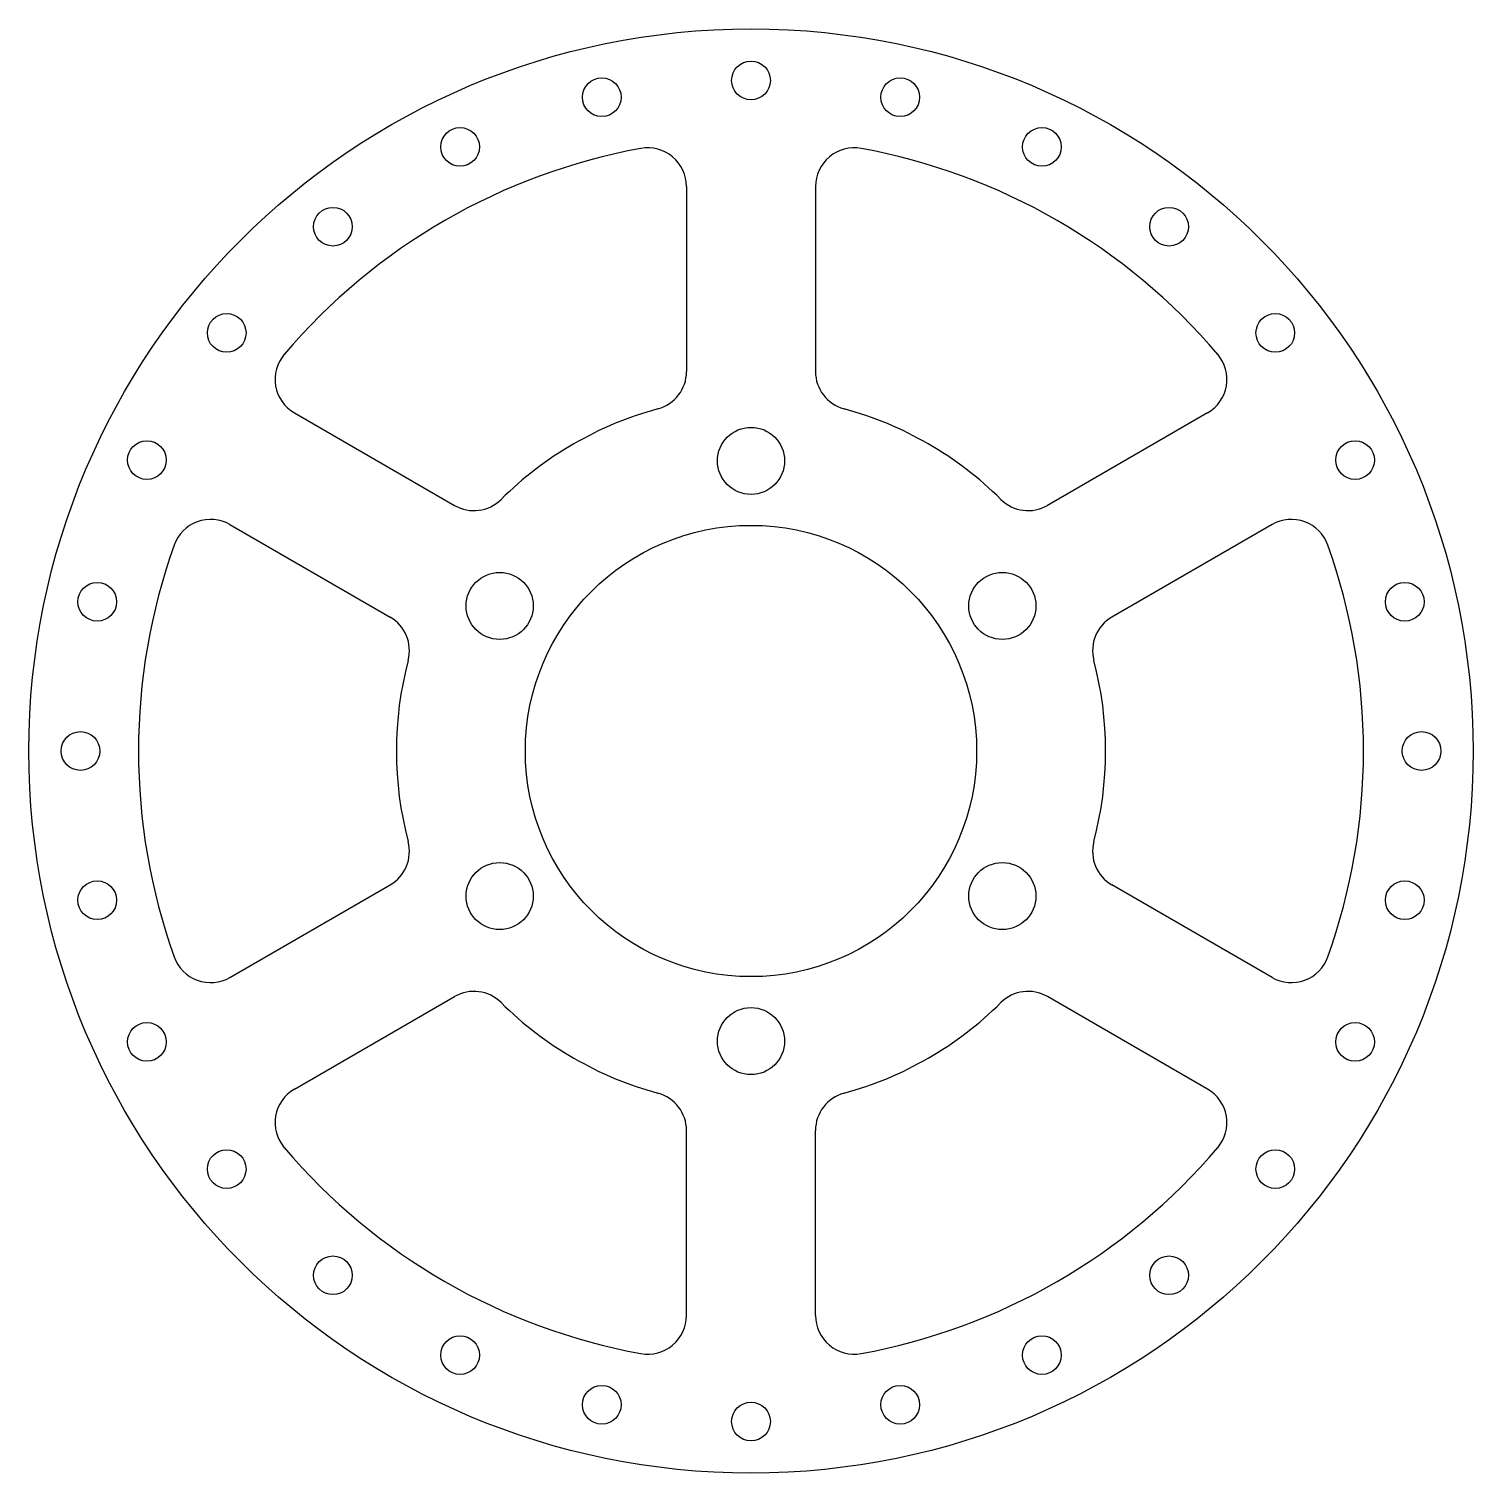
# Model space of a CAD drawing. Header units: millimetres. Extents: x -56 to 56, y -56 to 56.
import ezdxf

# ---------------------------------------------------------------- set-up
doc = ezdxf.new("R2010")
doc.units = ezdxf.units.MM

msp = doc.modelspace()

# ---------------------------------------------------------------- linework, layer by layer
at = {"color": 7, "linetype": 'Continuous', "lineweight": 25}
for p, q in [((-5, 43.77), (-5, 29.43)), ((5, 43.77), (5, 29.43)), ((-35.41, 26.22), (-22.99, 19.05)), ((35.41, 26.22), (22.99, 19.05)), ((-40.41, 17.56), (-27.99, 10.39)), ((40.41, 17.56), (27.99, 10.39)), ((-40.41, -17.56), (-27.99, -10.39)), ((40.41, -17.56), (27.99, -10.39)), ((-35.41, -26.22), (-22.99, -19.05)), ((35.41, -26.22), (22.99, -19.05)), ((-5, -43.77), (-5, -29.43)), ((5, -43.77), (5, -29.43))]:
    msp.add_line(p, q, dxfattribs=at)
for centre, radius in [((0, 0), 56), ((0, 52), 1.5), ((-11.57, 50.7), 1.5), ((11.57, 50.7), 1.5), ((-22.56, 46.85), 1.5), ((22.56, 46.85), 1.5), ((-32.42, 40.66), 1.5), ((32.42, 40.66), 1.5), ((-40.66, 32.42), 1.5), ((40.66, 32.42), 1.5), ((0, 22.5), 2.6), ((-46.85, 22.56), 1.5), ((46.85, 22.56), 1.5), ((0, 0), 17.5), ((-19.49, 11.25), 2.6), ((19.49, 11.25), 2.6), ((-50.7, 11.57), 1.5), ((50.7, 11.57), 1.5), ((-52, 0), 1.5), ((52, 0), 1.5), ((-19.49, -11.25), 2.6), ((19.49, -11.25), 2.6), ((-50.7, -11.57), 1.5), ((50.7, -11.57), 1.5), ((0, -22.5), 2.6), ((-46.85, -22.56), 1.5), ((46.85, -22.56), 1.5), ((-40.66, -32.42), 1.5), ((40.66, -32.42), 1.5), ((-32.42, -40.66), 1.5), ((32.42, -40.66), 1.5), ((-22.56, -46.85), 1.5), ((22.56, -46.85), 1.5), ((-11.57, -50.7), 1.5), ((11.57, -50.7), 1.5), ((0, -52), 1.5)]:
    msp.add_circle(centre, radius, dxfattribs=at)
for centre, radius, start, end in [((0, 0), 47.5, 100.3567, 139.6433), ((-8, 43.77), 3, 0, 100.3567), ((8, 43.77), 3, 79.6433, 180), ((0, 0), 47.5, 40.3567, 79.6433), ((-33.91, 28.82), 3, 139.6433, 240), ((33.91, 28.82), 3, 300, 40.3567), ((-8, 29.43), 3, 285.2063, 0), ((8, 29.43), 3, 180, 254.7937), ((0, 0), 27.5, 105.2063, 134.7937), ((0, 0), 27.5, 45.2063, 74.7937), ((-21.49, 21.64), 3, 240, 314.7937), ((21.49, 21.64), 3, 225.2063, 300), ((-41.91, 14.96), 3, 60, 160.3567), ((41.91, 14.96), 3, 19.6433, 120), ((0, 0), 47.5, 160.3567, 199.6433), ((0, 0), 47.5, 340.3567, 19.6433), ((-29.49, 7.79), 3, 345.2063, 60), ((29.49, 7.79), 3, 120, 194.7937), ((0, 0), 27.5, 165.2063, 194.7937), ((0, 0), 27.5, 345.2063, 14.7937), ((-29.49, -7.79), 3, 300, 14.7937), ((29.49, -7.79), 3, 165.2063, 240), ((-41.91, -14.96), 3, 199.6433, 300), ((41.91, -14.96), 3, 240, 340.3567), ((-21.49, -21.64), 3, 45.2063, 120), ((21.49, -21.64), 3, 60, 134.7937), ((0, 0), 27.5, 225.2063, 254.7937), ((0, 0), 27.5, 285.2063, 314.7937), ((-33.91, -28.82), 3, 120, 220.3567), ((-8, -29.43), 3, 0, 74.7937), ((8, -29.43), 3, 105.2063, 180), ((33.91, -28.82), 3, 319.6433, 60), ((0, 0), 47.5, 220.3567, 259.6433), ((0, 0), 47.5, 280.3567, 319.6433), ((-8, -43.77), 3, 259.6433, 0), ((8, -43.77), 3, 180, 280.3567)]:
    msp.add_arc(centre, radius, start, end, dxfattribs=at)

doc.saveas('drawing.dxf')
